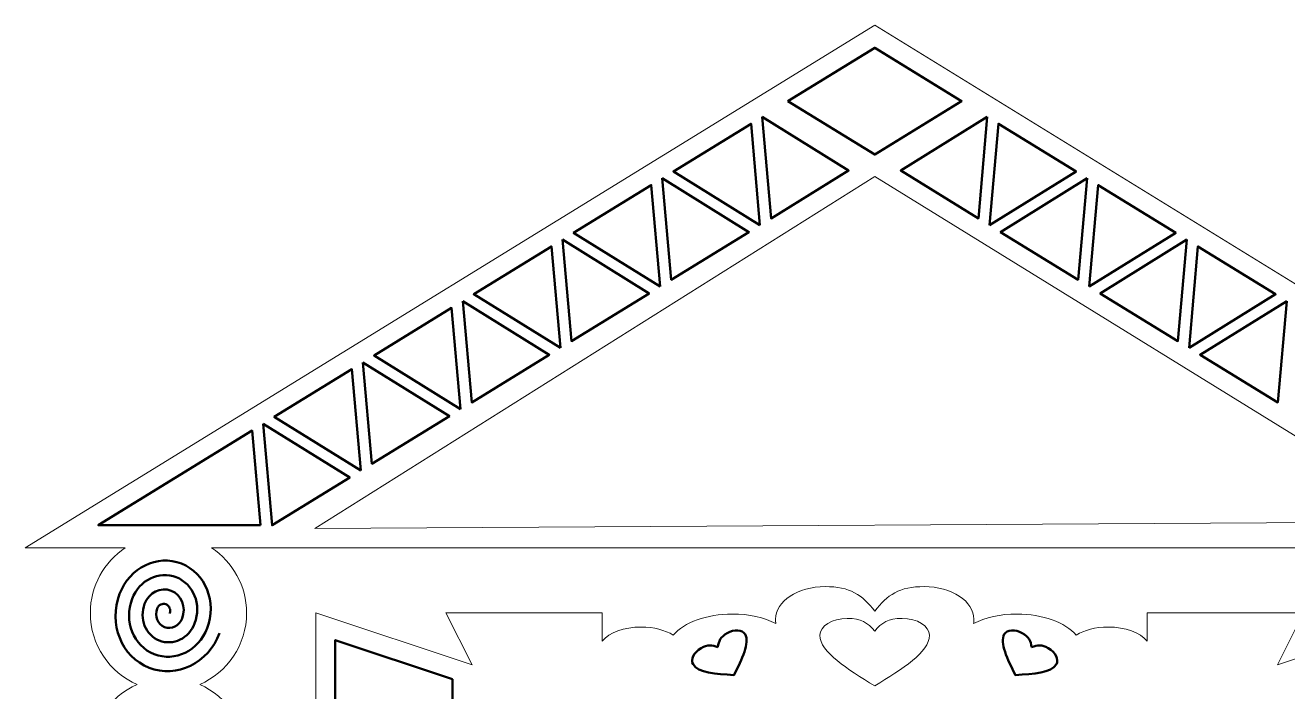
# Model space of a CAD drawing. Header units: millimetres. Extents: x -86 to 530, y -119 to 135.
# Drawn here: x 228.6 to 333.9, y 79.2 to 134.8 of the extents above; entities that cross this region are included whole.
import ezdxf

# ---------------------------------------------------------------- set-up
doc = ezdxf.new("R2010")
doc.units = ezdxf.units.MM
doc.header["$MEASUREMENT"] = 0
doc.layers.add('layer 2', color=7, linetype='Continuous')
doc.layers.add('layer 3', color=7, linetype='Continuous')

msp = doc.modelspace()

# ---------------------------------------------------------------- linework, layer by layer
at = {"layer": 'layer 2', "color": 242, "lineweight": 9}
for points, knots in [([(299.4722, 134.7698), (299.4722, 134.7698), (370.3106, 91.1633), (370.3106, 91.1633), (370.3106, 91.1633), (370.3106, 91.1633), (361.9698, 91.1633), (361.9698, 91.1633), (361.9698, 91.1633), (363.7252, 89.9964), (364.8823, 88.001), (364.8823, 85.7351), (364.8823, 85.7351), (364.8823, 83.0643), (363.2748, 80.7694), (360.9747, 79.764), (360.9747, 79.764), (363.2748, 78.7586), (364.8823, 76.4638), (364.8823, 73.793), (364.8823, 73.793), (364.8823, 71.1221), (363.2748, 68.8273), (360.9747, 67.8219), (360.9747, 67.8219), (363.2748, 66.8165), (364.8823, 64.5216), (364.8823, 61.8508), (364.8823, 61.8508), (364.8823, 59.18), (363.2748, 56.8852), (360.9747, 55.8797), (360.9747, 55.8797), (363.2748, 54.8743), (364.8823, 52.5795), (364.8823, 49.9087), (364.8823, 49.9087), (364.8823, 47.2379), (363.2748, 44.943), (360.9747, 43.9376), (360.9747, 43.9376), (363.2748, 42.9322), (364.8823, 40.6373), (364.8823, 37.9665), (364.8823, 37.9665), (364.8823, 35.7007), (363.7252, 33.7052), (361.9698, 32.5383), (361.9698, 32.5383), (361.9698, 32.5383), (370.3106, 32.5383), (370.3106, 32.5383), (370.3106, 32.5383), (370.3106, 32.5383), (370.3106, -15.2302), (370.3106, -15.2302), (370.3106, -15.2302), (370.3106, -15.2302), (228.6335, -15.2302), (228.6335, -15.2302), (228.6335, -15.2302), (228.6335, -15.2302), (228.6335, 32.5383), (228.6335, 32.5383), (228.6335, 32.5383), (228.6335, 32.5383), (236.9744, 32.5383), (236.9744, 32.5383), (236.9744, 32.5383), (235.219, 33.7052), (234.0618, 35.7007), (234.0618, 37.9665), (234.0618, 37.9665), (234.0618, 40.6373), (235.6693, 42.9322), (237.9695, 43.9376), (237.9695, 43.9376), (235.6693, 44.943), (234.0618, 47.2379), (234.0618, 49.9087), (234.0618, 49.9087), (234.0618, 52.5795), (235.6693, 54.8743), (237.9695, 55.8797), (237.9695, 55.8797), (235.6693, 56.8852), (234.0618, 59.18), (234.0618, 61.8508), (234.0618, 61.8508), (234.0618, 64.5216), (235.6693, 66.8165), (237.9695, 67.8219), (237.9695, 67.8219), (235.6693, 68.8273), (234.0618, 71.1221), (234.0618, 73.793), (234.0618, 73.793), (234.0618, 76.4638), (235.6693, 78.7586), (237.9695, 79.764), (237.9695, 79.764), (235.6693, 80.7694), (234.0618, 83.0643), (234.0618, 85.7351), (234.0618, 85.7351), (234.0618, 88.001), (235.219, 89.9964), (236.9744, 91.1633), (236.9744, 91.1633), (236.9744, 91.1633), (228.6335, 91.1633), (228.6335, 91.1633), (228.6335, 91.1633), (228.6335, 91.1633), (299.4722, 134.7698), (299.4722, 134.7698)], [0, 0, 0, 0, 0.03333333, 0.03333333, 0.03333333, 0.03333333, 0.06666667, 0.06666667, 0.06666667, 0.06666667, 0.1, 0.1, 0.1, 0.1, 0.13333333, 0.13333333, 0.13333333, 0.13333333, 0.16666667, 0.16666667, 0.16666667, 0.16666667, 0.2, 0.2, 0.2, 0.2, 0.23333333, 0.23333333, 0.23333333, 0.23333333, 0.26666667, 0.26666667, 0.26666667, 0.26666667, 0.3, 0.3, 0.3, 0.3, 0.33333333, 0.33333333, 0.33333333, 0.33333333, 0.36666667, 0.36666667, 0.36666667, 0.36666667, 0.4, 0.4, 0.4, 0.4, 0.43333333, 0.43333333, 0.43333333, 0.43333333, 0.46666667, 0.46666667, 0.46666667, 0.46666667, 0.5, 0.5, 0.5, 0.5, 0.53333333, 0.53333333, 0.53333333, 0.53333333, 0.56666667, 0.56666667, 0.56666667, 0.56666667, 0.6, 0.6, 0.6, 0.6, 0.63333333, 0.63333333, 0.63333333, 0.63333333, 0.66666667, 0.66666667, 0.66666667, 0.66666667, 0.7, 0.7, 0.7, 0.7, 0.73333333, 0.73333333, 0.73333333, 0.73333333, 0.76666667, 0.76666667, 0.76666667, 0.76666667, 0.8, 0.8, 0.8, 0.8, 0.83333333, 0.83333333, 0.83333333, 0.83333333, 0.86666667, 0.86666667, 0.86666667, 0.86666667, 0.9, 0.9, 0.9, 0.9, 0.93333333, 0.93333333, 0.93333333, 0.93333333, 1, 1, 1, 1]), ([(346.1551, 93.328), (346.1551, 93.328), (252.7892, 92.7852), (252.7892, 92.7852), (252.7892, 92.7852), (252.7892, 92.7852), (299.4719, 122.1357), (299.4719, 122.1357), (299.4719, 122.1357), (299.4719, 122.1357), (346.1551, 93.328), (346.1551, 93.328)], [0, 0, 0, 0, 0.25, 0.25, 0.25, 0.25, 0.5, 0.5, 0.5, 0.5, 1, 1, 1, 1]), ([(333.0541, 81.3925), (333.0541, 81.3925), (346.0819, 85.7351), (346.0819, 85.7351), (346.0819, 85.7351), (346.0819, 85.7351), (346.0819, 35.7953), (346.0819, 35.7953), (346.0819, 35.7953), (346.0819, 35.7953), (335.2254, 37.6048), (335.2254, 37.6048), (335.2254, 37.6048), (335.2254, 37.6048), (335.2254, 32.5383), (335.2254, 32.5383), (335.2254, 32.5383), (335.2254, 32.5383), (354.7671, 32.5383), (354.7671, 32.5383), (354.7671, 32.5383), (353.0117, 33.7052), (351.8546, 35.7007), (351.8546, 37.9665), (351.8546, 37.9665), (351.8546, 40.6373), (353.4621, 42.9322), (355.7622, 43.9376), (355.7622, 43.9376), (353.4621, 44.943), (351.8546, 47.2379), (351.8546, 49.9087), (351.8546, 49.9087), (351.8546, 52.5795), (353.4621, 54.8743), (355.7622, 55.8797), (355.7622, 55.8797), (353.4621, 56.8852), (351.8546, 59.18), (351.8546, 61.8508), (351.8546, 61.8508), (351.8546, 64.5216), (353.4621, 66.8165), (355.7622, 67.8219), (355.7622, 67.8219), (353.4621, 68.8273), (351.8546, 71.1221), (351.8546, 73.793), (351.8546, 73.793), (351.8546, 76.4638), (353.4621, 78.7586), (355.7622, 79.764), (355.7622, 79.764), (353.4621, 80.7694), (351.8546, 83.0643), (351.8546, 85.7351), (351.8546, 85.7351), (351.8546, 88.001), (353.0117, 89.9964), (354.7671, 91.1633), (354.7671, 91.1633), (354.7671, 91.1633), (244.177, 91.1633), (244.177, 91.1633), (244.177, 91.1633), (245.9324, 89.9964), (247.0896, 88.001), (247.0896, 85.7351), (247.0896, 85.7351), (247.0896, 83.0643), (245.4821, 80.7694), (243.1819, 79.764), (243.1819, 79.764), (245.4821, 78.7586), (247.0896, 76.4638), (247.0896, 73.793), (247.0896, 73.793), (247.0896, 71.1221), (245.4821, 68.8273), (243.1819, 67.8219), (243.1819, 67.8219), (245.4821, 66.8165), (247.0896, 64.5216), (247.0896, 61.8508), (247.0896, 61.8508), (247.0896, 59.18), (245.4821, 56.8852), (243.1819, 55.8797), (243.1819, 55.8797), (245.4821, 54.8743), (247.0896, 52.5795), (247.0896, 49.9087), (247.0896, 49.9087), (247.0896, 47.2379), (245.4821, 44.943), (243.1819, 43.9376), (243.1819, 43.9376), (245.4821, 42.9322), (247.0896, 40.6373), (247.0896, 37.9665), (247.0896, 37.9665), (247.0896, 35.7007), (245.9324, 33.7052), (244.177, 32.5383), (244.177, 32.5383), (244.177, 32.5383), (263.7187, 32.5383), (263.7187, 32.5383), (263.7187, 32.5383), (263.7187, 32.5383), (263.7187, 37.6048), (263.7187, 37.6048), (263.7187, 37.6048), (263.7187, 37.6048), (252.8622, 35.7953), (252.8622, 35.7953), (252.8622, 35.7953), (252.8622, 35.7953), (252.8622, 85.7351), (252.8622, 85.7351), (252.8622, 85.7351), (252.8622, 85.7351), (265.89, 81.3925), (265.89, 81.3925), (265.89, 81.3925), (265.89, 81.3925), (263.7187, 85.7351), (263.7187, 85.7351), (263.7187, 85.7351), (263.7187, 85.7351), (276.7465, 85.7351), (276.7465, 85.7351), (276.7465, 85.7351), (276.7465, 85.7351), (276.7465, 83.3947), (276.7465, 83.3947), (276.7465, 83.3947), (277.3369, 84.0852), (278.5734, 84.5606), (280.0034, 84.5606), (280.0034, 84.5606), (281.0562, 84.5606), (282.004, 84.3029), (282.6664, 83.8916), (282.6664, 83.8916), (283.5867, 84.9336), (285.4518, 85.6463), (287.603, 85.6463), (287.603, 85.6463), (288.9888, 85.6463), (290.2558, 85.3506), (291.2281, 84.8615), (291.2281, 84.8615), (291.2136, 84.9767), (291.2057, 85.0919), (291.2057, 85.207), (291.2057, 85.207), (291.2057, 86.7134), (293.0574, 87.9358), (295.3388, 87.9358), (295.3388, 87.9358), (297.4055, 87.9358), (298.4389, 87.2537), (299.4721, 85.8893), (299.4721, 85.8893), (300.5053, 87.2537), (301.5386, 87.9358), (303.6054, 87.9358), (303.6054, 87.9358), (305.8867, 87.9358), (307.7384, 86.7134), (307.7384, 85.207), (307.7384, 85.207), (307.7384, 85.0919), (307.7305, 84.9768), (307.7161, 84.8615), (307.7161, 84.8615), (308.6884, 85.3505), (309.9553, 85.6463), (311.3412, 85.6463), (311.3412, 85.6463), (313.4924, 85.6463), (315.3574, 84.9336), (316.2777, 83.8916), (316.2777, 83.8916), (316.9402, 84.3029), (317.8881, 84.5606), (318.9407, 84.5606), (318.9407, 84.5606), (320.3707, 84.5606), (321.6073, 84.0852), (322.1976, 83.3947), (322.1976, 83.3947), (322.1976, 83.3947), (322.1976, 85.7351), (322.1976, 85.7351), (322.1976, 85.7351), (322.1976, 85.7351), (335.2254, 85.7351), (335.2254, 85.7351), (335.2254, 85.7351), (335.2254, 85.7351), (333.0541, 81.3925), (333.0541, 81.3925)], [0, 0, 0, 0, 0.01923077, 0.01923077, 0.01923077, 0.01923077, 0.03846154, 0.03846154, 0.03846154, 0.03846154, 0.05769231, 0.05769231, 0.05769231, 0.05769231, 0.07692308, 0.07692308, 0.07692308, 0.07692308, 0.09615385, 0.09615385, 0.09615385, 0.09615385, 0.11538462, 0.11538462, 0.11538462, 0.11538462, 0.13461538, 0.13461538, 0.13461538, 0.13461538, 0.15384615, 0.15384615, 0.15384615, 0.15384615, 0.17307692, 0.17307692, 0.17307692, 0.17307692, 0.19230769, 0.19230769, 0.19230769, 0.19230769, 0.21153846, 0.21153846, 0.21153846, 0.21153846, 0.23076923, 0.23076923, 0.23076923, 0.23076923, 0.25, 0.25, 0.25, 0.25, 0.26923077, 0.26923077, 0.26923077, 0.26923077, 0.28846154, 0.28846154, 0.28846154, 0.28846154, 0.30769231, 0.30769231, 0.30769231, 0.30769231, 0.32692308, 0.32692308, 0.32692308, 0.32692308, 0.34615385, 0.34615385, 0.34615385, 0.34615385, 0.36538462, 0.36538462, 0.36538462, 0.36538462, 0.38461538, 0.38461538, 0.38461538, 0.38461538, 0.40384615, 0.40384615, 0.40384615, 0.40384615, 0.42307692, 0.42307692, 0.42307692, 0.42307692, 0.44230769, 0.44230769, 0.44230769, 0.44230769, 0.46153846, 0.46153846, 0.46153846, 0.46153846, 0.48076923, 0.48076923, 0.48076923, 0.48076923, 0.5, 0.5, 0.5, 0.5, 0.51923077, 0.51923077, 0.51923077, 0.51923077, 0.53846154, 0.53846154, 0.53846154, 0.53846154, 0.55769231, 0.55769231, 0.55769231, 0.55769231, 0.57692308, 0.57692308, 0.57692308, 0.57692308, 0.59615385, 0.59615385, 0.59615385, 0.59615385, 0.61538462, 0.61538462, 0.61538462, 0.61538462, 0.63461538, 0.63461538, 0.63461538, 0.63461538, 0.65384615, 0.65384615, 0.65384615, 0.65384615, 0.67307692, 0.67307692, 0.67307692, 0.67307692, 0.69230769, 0.69230769, 0.69230769, 0.69230769, 0.71153846, 0.71153846, 0.71153846, 0.71153846, 0.73076923, 0.73076923, 0.73076923, 0.73076923, 0.75, 0.75, 0.75, 0.75, 0.76923077, 0.76923077, 0.76923077, 0.76923077, 0.78846154, 0.78846154, 0.78846154, 0.78846154, 0.80769231, 0.80769231, 0.80769231, 0.80769231, 0.82692308, 0.82692308, 0.82692308, 0.82692308, 0.84615385, 0.84615385, 0.84615385, 0.84615385, 0.86538462, 0.86538462, 0.86538462, 0.86538462, 0.88461538, 0.88461538, 0.88461538, 0.88461538, 0.90384615, 0.90384615, 0.90384615, 0.90384615, 0.92307692, 0.92307692, 0.92307692, 0.92307692, 0.94230769, 0.94230769, 0.94230769, 0.94230769, 0.96153846, 0.96153846, 0.96153846, 0.96153846, 1, 1, 1, 1]), ([(299.4721, 84.224), (300.0429, 84.9291), (300.614, 85.2816), (301.7558, 85.2816), (301.7558, 85.2816), (303.0166, 85.2816), (304.0396, 84.65), (304.0396, 83.8715), (304.0396, 83.8715), (304.0396, 82.4612), (301.7558, 81.051), (299.4721, 79.6408), (299.4721, 79.6408), (297.1883, 81.051), (294.9046, 82.4612), (294.9046, 83.8715), (294.9046, 83.8715), (294.9046, 84.65), (295.9276, 85.2816), (297.1883, 85.2816), (297.1883, 85.2816), (298.3302, 85.2816), (298.9012, 84.9291), (299.4721, 84.224)], [0, 0, 0, 0, 0.14285714, 0.14285714, 0.14285714, 0.14285714, 0.28571429, 0.28571429, 0.28571429, 0.28571429, 0.42857143, 0.42857143, 0.42857143, 0.42857143, 0.57142857, 0.57142857, 0.57142857, 0.57142857, 0.71428571, 0.71428571, 0.71428571, 0.71428571, 1, 1, 1, 1])]:
    msp.add_open_spline(points, degree=3, knots=knots, dxfattribs=at)
at = {"layer": 'layer 3', "color": 250, "lineweight": 50}
for points, knots in [([(292.2206, 128.4354), (292.2206, 128.4354), (299.4723, 132.8968), (299.4723, 132.8968), (299.4723, 132.8968), (299.4723, 132.8968), (306.7238, 128.4355), (306.7238, 128.4355), (306.7238, 128.4355), (306.7238, 128.4355), (299.4722, 123.9741), (299.4722, 123.9741), (299.4722, 123.9741), (299.4722, 123.9741), (292.2206, 128.4354), (292.2206, 128.4354)], [0, 0, 0, 0, 0.2, 0.2, 0.2, 0.2, 0.4, 0.4, 0.4, 0.4, 0.6, 0.6, 0.6, 0.6, 1, 1, 1, 1]), ([(289.9035, 118.0875), (289.9035, 118.0875), (282.6852, 122.5692), (282.6852, 122.5692), (282.6852, 122.5692), (282.6852, 122.5692), (289.1578, 126.5512), (289.1578, 126.5512), (289.1578, 126.5512), (289.1578, 126.5512), (289.9035, 118.0875), (289.9035, 118.0875)], [0, 0, 0, 0, 0.25, 0.25, 0.25, 0.25, 0.5, 0.5, 0.5, 0.5, 1, 1, 1, 1]), ([(290.0825, 127.12), (290.0825, 127.12), (297.3009, 122.6383), (297.3009, 122.6383), (297.3009, 122.6383), (297.3009, 122.6383), (290.8283, 118.6563), (290.8283, 118.6563), (290.8283, 118.6563), (290.8283, 118.6563), (290.0825, 127.12), (290.0825, 127.12)], [0, 0, 0, 0, 0.25, 0.25, 0.25, 0.25, 0.5, 0.5, 0.5, 0.5, 1, 1, 1, 1]), ([(308.8618, 127.1201), (308.8618, 127.1201), (301.6435, 122.6384), (301.6435, 122.6384), (301.6435, 122.6384), (301.6435, 122.6384), (308.1161, 118.6564), (308.1161, 118.6564), (308.1161, 118.6564), (308.1161, 118.6564), (308.8618, 127.1201), (308.8618, 127.1201)], [0, 0, 0, 0, 0.25, 0.25, 0.25, 0.25, 0.5, 0.5, 0.5, 0.5, 1, 1, 1, 1]), ([(309.0408, 118.0876), (309.0408, 118.0876), (316.2592, 122.5693), (316.2592, 122.5693), (316.2592, 122.5693), (316.2592, 122.5693), (309.7866, 126.5513), (309.7866, 126.5513), (309.7866, 126.5513), (309.7866, 126.5513), (309.0408, 118.0876), (309.0408, 118.0876)], [0, 0, 0, 0, 0.25, 0.25, 0.25, 0.25, 0.5, 0.5, 0.5, 0.5, 1, 1, 1, 1]), ([(281.5814, 112.9675), (281.5814, 112.9675), (274.3631, 117.4493), (274.3631, 117.4493), (274.3631, 117.4493), (274.3631, 117.4493), (280.8357, 121.4313), (280.8357, 121.4313), (280.8357, 121.4313), (280.8357, 121.4313), (281.5814, 112.9675), (281.5814, 112.9675)], [0, 0, 0, 0, 0.25, 0.25, 0.25, 0.25, 0.5, 0.5, 0.5, 0.5, 1, 1, 1, 1]), ([(281.7604, 122.0001), (281.7604, 122.0001), (288.9788, 117.5183), (288.9788, 117.5183), (288.9788, 117.5183), (288.9788, 117.5183), (282.5062, 113.5364), (282.5062, 113.5364), (282.5062, 113.5364), (282.5062, 113.5364), (281.7604, 122.0001), (281.7604, 122.0001)], [0, 0, 0, 0, 0.25, 0.25, 0.25, 0.25, 0.5, 0.5, 0.5, 0.5, 1, 1, 1, 1]), ([(317.1839, 122.0002), (317.1839, 122.0002), (309.9656, 117.5184), (309.9656, 117.5184), (309.9656, 117.5184), (309.9656, 117.5184), (316.4382, 113.5365), (316.4382, 113.5365), (316.4382, 113.5365), (316.4382, 113.5365), (317.1839, 122.0002), (317.1839, 122.0002)], [0, 0, 0, 0, 0.25, 0.25, 0.25, 0.25, 0.5, 0.5, 0.5, 0.5, 1, 1, 1, 1]), ([(317.3629, 112.9676), (317.3629, 112.9676), (324.5813, 117.4494), (324.5813, 117.4494), (324.5813, 117.4494), (324.5813, 117.4494), (318.1087, 121.4314), (318.1087, 121.4314), (318.1087, 121.4314), (318.1087, 121.4314), (317.3629, 112.9676), (317.3629, 112.9676)], [0, 0, 0, 0, 0.25, 0.25, 0.25, 0.25, 0.5, 0.5, 0.5, 0.5, 1, 1, 1, 1]), ([(273.4383, 116.8801), (273.4383, 116.8801), (280.6566, 112.3984), (280.6566, 112.3984), (280.6566, 112.3984), (280.6566, 112.3984), (274.184, 108.4164), (274.184, 108.4164), (274.184, 108.4164), (274.184, 108.4164), (273.4383, 116.8801), (273.4383, 116.8801)], [0, 0, 0, 0, 0.25, 0.25, 0.25, 0.25, 0.5, 0.5, 0.5, 0.5, 1, 1, 1, 1]), ([(325.5061, 116.8803), (325.5061, 116.8803), (318.2877, 112.3985), (318.2877, 112.3985), (318.2877, 112.3985), (318.2877, 112.3985), (324.7603, 108.4165), (324.7603, 108.4165), (324.7603, 108.4165), (324.7603, 108.4165), (325.5061, 116.8803), (325.5061, 116.8803)], [0, 0, 0, 0, 0.25, 0.25, 0.25, 0.25, 0.5, 0.5, 0.5, 0.5, 1, 1, 1, 1]), ([(273.2593, 107.8476), (273.2593, 107.8476), (266.0409, 112.3294), (266.0409, 112.3294), (266.0409, 112.3294), (266.0409, 112.3294), (272.5135, 116.3113), (272.5135, 116.3113), (272.5135, 116.3113), (272.5135, 116.3113), (273.2593, 107.8476), (273.2593, 107.8476)], [0, 0, 0, 0, 0.25, 0.25, 0.25, 0.25, 0.5, 0.5, 0.5, 0.5, 1, 1, 1, 1]), ([(325.6851, 107.8477), (325.6851, 107.8477), (332.9034, 112.3295), (332.9034, 112.3295), (332.9034, 112.3295), (332.9034, 112.3295), (326.4308, 116.3114), (326.4308, 116.3114), (326.4308, 116.3114), (326.4308, 116.3114), (325.6851, 107.8477), (325.6851, 107.8477)], [0, 0, 0, 0, 0.25, 0.25, 0.25, 0.25, 0.5, 0.5, 0.5, 0.5, 1, 1, 1, 1]), ([(265.1162, 111.7602), (265.1162, 111.7602), (272.3345, 107.2785), (272.3345, 107.2785), (272.3345, 107.2785), (272.3345, 107.2785), (265.8619, 103.2965), (265.8619, 103.2965), (265.8619, 103.2965), (265.8619, 103.2965), (265.1162, 111.7602), (265.1162, 111.7602)], [0, 0, 0, 0, 0.25, 0.25, 0.25, 0.25, 0.5, 0.5, 0.5, 0.5, 1, 1, 1, 1]), ([(333.8282, 111.7603), (333.8282, 111.7603), (326.6098, 107.2786), (326.6098, 107.2786), (326.6098, 107.2786), (326.6098, 107.2786), (333.0824, 103.2966), (333.0824, 103.2966), (333.0824, 103.2966), (333.0824, 103.2966), (333.8282, 111.7603), (333.8282, 111.7603)], [0, 0, 0, 0, 0.25, 0.25, 0.25, 0.25, 0.5, 0.5, 0.5, 0.5, 1, 1, 1, 1]), ([(264.9372, 102.7277), (264.9372, 102.7277), (257.7188, 107.2094), (257.7188, 107.2094), (257.7188, 107.2094), (257.7188, 107.2094), (264.1914, 111.1914), (264.1914, 111.1914), (264.1914, 111.1914), (264.1914, 111.1914), (264.9372, 102.7277), (264.9372, 102.7277)], [0, 0, 0, 0, 0.25, 0.25, 0.25, 0.25, 0.5, 0.5, 0.5, 0.5, 1, 1, 1, 1]), ([(256.794, 106.6403), (256.794, 106.6403), (264.0124, 102.1585), (264.0124, 102.1585), (264.0124, 102.1585), (264.0124, 102.1585), (257.5398, 98.1765), (257.5398, 98.1765), (257.5398, 98.1765), (257.5398, 98.1765), (256.794, 106.6403), (256.794, 106.6403)], [0, 0, 0, 0, 0.25, 0.25, 0.25, 0.25, 0.5, 0.5, 0.5, 0.5, 1, 1, 1, 1]), ([(256.615, 97.6077), (256.615, 97.6077), (249.3967, 102.0895), (249.3967, 102.0895), (249.3967, 102.0895), (249.3967, 102.0895), (255.8693, 106.0715), (255.8693, 106.0715), (255.8693, 106.0715), (255.8693, 106.0715), (256.615, 97.6077), (256.615, 97.6077)], [0, 0, 0, 0, 0.25, 0.25, 0.25, 0.25, 0.5, 0.5, 0.5, 0.5, 1, 1, 1, 1]), ([(248.4719, 101.5203), (248.4719, 101.5203), (255.6903, 97.0386), (255.6903, 97.0386), (255.6903, 97.0386), (255.6903, 97.0386), (249.2177, 93.0566), (249.2177, 93.0566), (249.2177, 93.0566), (249.2177, 93.0566), (248.4719, 101.5203), (248.4719, 101.5203)], [0, 0, 0, 0, 0.25, 0.25, 0.25, 0.25, 0.5, 0.5, 0.5, 0.5, 1, 1, 1, 1]), ([(248.243, 93.0565), (248.243, 93.0565), (234.7145, 93.0567), (234.7145, 93.0567), (234.7145, 93.0567), (234.7145, 93.0567), (247.5472, 100.9514), (247.5472, 100.9514), (247.5472, 100.9514), (247.5472, 100.9514), (248.243, 93.0565), (248.243, 93.0565)], [0, 0, 0, 0, 0.25, 0.25, 0.25, 0.25, 0.5, 0.5, 0.5, 0.5, 1, 1, 1, 1]), ([(240.6743, 85.6882), (240.7931, 86.0005), (240.6559, 86.3453), (240.3679, 86.4585), (240.3679, 86.4585), (240.0799, 86.5716), (239.7502, 86.4102), (239.6315, 86.0979), (239.6315, 86.0979), (239.394, 85.4734), (239.6684, 84.7837), (240.2444, 84.5574), (240.2444, 84.5574), (240.8204, 84.3311), (241.4798, 84.654), (241.7172, 85.2784), (241.7172, 85.2784), (242.0734, 86.2152), (241.6619, 87.2498), (240.7979, 87.5893), (240.7979, 87.5893), (239.9339, 87.9287), (238.9448, 87.4444), (238.5886, 86.5076), (238.5886, 86.5076), (238.1136, 85.2586), (238.6625, 83.8792), (239.8144, 83.4266), (239.8144, 83.4266), (240.9664, 82.974), (242.2853, 83.6197), (242.7602, 84.8687), (242.7602, 84.8687), (243.3538, 86.43), (242.6678, 88.1543), (241.2278, 88.72), (241.2278, 88.72), (239.7878, 89.2858), (238.1393, 88.4787), (237.5456, 86.9174), (237.5456, 86.9174), (236.8333, 85.0439), (237.6566, 82.9747), (239.3845, 82.2959), (239.3845, 82.2959), (241.1124, 81.617), (243.0907, 82.5854), (243.8031, 84.4589), (243.8031, 84.4589), (244.6342, 86.6448), (243.6737, 89.0588), (241.6578, 89.8509), (241.6578, 89.8509), (239.6419, 90.6429), (237.3338, 89.513), (236.5027, 87.3271), (236.5027, 87.3271), (235.5529, 84.8291), (236.6506, 82.0702), (238.9545, 81.165), (238.9545, 81.165), (241.2585, 80.2598), (243.8962, 81.5511), (244.846, 84.0492)], [0, 0, 0, 0, 0.05882353, 0.05882353, 0.05882353, 0.05882353, 0.11764706, 0.11764706, 0.11764706, 0.11764706, 0.17647059, 0.17647059, 0.17647059, 0.17647059, 0.23529412, 0.23529412, 0.23529412, 0.23529412, 0.29411765, 0.29411765, 0.29411765, 0.29411765, 0.35294118, 0.35294118, 0.35294118, 0.35294118, 0.41176471, 0.41176471, 0.41176471, 0.41176471, 0.47058824, 0.47058824, 0.47058824, 0.47058824, 0.52941176, 0.52941176, 0.52941176, 0.52941176, 0.58823529, 0.58823529, 0.58823529, 0.58823529, 0.64705882, 0.64705882, 0.64705882, 0.64705882, 0.70588235, 0.70588235, 0.70588235, 0.70588235, 0.76470588, 0.76470588, 0.76470588, 0.76470588, 0.82352941, 0.82352941, 0.82352941, 0.82352941, 0.88235294, 0.88235294, 0.88235294, 0.88235294, 1, 1, 1, 1]), ([(286.3885, 82.8819), (285.9103, 83.0835), (285.5356, 83.106), (284.9928, 82.7927), (284.9928, 82.7927), (284.3937, 82.4468), (284.0928, 81.845), (284.3212, 81.4495), (284.3212, 81.4495), (284.7349, 80.7329), (286.234, 80.6429), (287.733, 80.553), (287.733, 80.553), (288.4047, 81.8962), (289.0763, 83.2394), (288.6626, 83.956), (288.6626, 83.956), (288.4342, 84.3515), (287.7626, 84.3918), (287.1635, 84.0459), (287.1635, 84.0459), (286.6208, 83.7326), (286.4529, 83.3968), (286.3885, 82.8819)], [0, 0, 0, 0, 0.14285714, 0.14285714, 0.14285714, 0.14285714, 0.28571429, 0.28571429, 0.28571429, 0.28571429, 0.42857143, 0.42857143, 0.42857143, 0.42857143, 0.57142857, 0.57142857, 0.57142857, 0.57142857, 0.71428571, 0.71428571, 0.71428571, 0.71428571, 1, 1, 1, 1]), ([(312.5557, 82.8819), (313.0338, 83.0835), (313.4086, 83.106), (313.9513, 82.7927), (313.9513, 82.7927), (314.5504, 82.4468), (314.8513, 81.845), (314.6229, 81.4495), (314.6229, 81.4495), (314.2092, 80.7329), (312.7102, 80.6429), (311.2111, 80.553), (311.2111, 80.553), (310.5394, 81.8962), (309.8678, 83.2394), (310.2816, 83.956), (310.2816, 83.956), (310.5099, 84.3515), (311.1815, 84.3918), (311.7806, 84.0459), (311.7806, 84.0459), (312.3233, 83.7326), (312.4912, 83.3968), (312.5557, 82.8819)], [0, 0, 0, 0, 0.14285714, 0.14285714, 0.14285714, 0.14285714, 0.28571429, 0.28571429, 0.28571429, 0.28571429, 0.42857143, 0.42857143, 0.42857143, 0.42857143, 0.57142857, 0.57142857, 0.57142857, 0.57142857, 0.71428571, 0.71428571, 0.71428571, 0.71428571, 1, 1, 1, 1]), ([(264.2615, 80.2188), (264.2615, 80.2188), (254.4907, 83.4758), (254.4907, 83.4758), (254.4907, 83.4758), (254.4907, 83.4758), (254.4907, 37.7177), (254.4907, 37.7177), (254.4907, 37.7177), (254.4907, 37.7177), (264.2615, 39.3462), (264.2615, 39.3462), (264.2615, 39.3462), (264.2615, 39.3462), (264.2615, 80.2188), (264.2615, 80.2188)], [0, 0, 0, 0, 0.2, 0.2, 0.2, 0.2, 0.4, 0.4, 0.4, 0.4, 0.6, 0.6, 0.6, 0.6, 1, 1, 1, 1])]:
    msp.add_open_spline(points, degree=3, knots=knots, dxfattribs=at)

doc.saveas('drawing.dxf')
